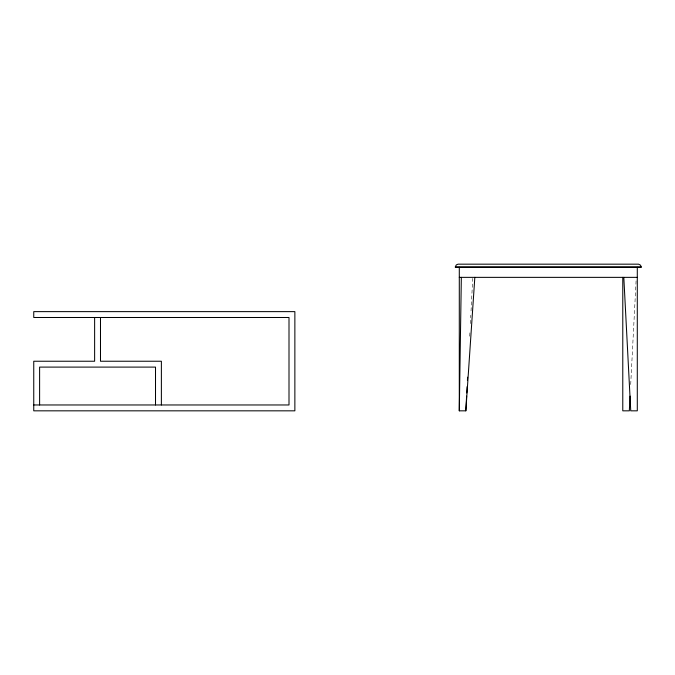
<?xml version="1.0" encoding="UTF-8"?>
<svg xmlns="http://www.w3.org/2000/svg" width="675" height="675" viewBox="0 0 675 675"><rect width="100%" height="100%" fill="white"/><g stroke="black" fill="none" stroke-linecap="round" stroke-linejoin="round"><path stroke-width="0.51" stroke-dasharray="3.38 2.53" d="M469.716 336.218L469.994 330.961M470.374 323.603L470.812 315.2M471.032 310.989L472.728 278.412M630.695 384.556L636.213 278.412"/><path stroke-width="1.01" d="M474.829 277.358L465.834 410.83L459.295 410.83L461.337 277.358M465.834 410.83L466.602 396.115M466.763 392.968L467.092 386.657M467.421 380.354L467.589 377.198M630.087 396.115L629.328 410.83L622.78 410.83L622.78 277.358M455.338 266.903L456.292 264.921L458.03 264.17L638.55 264.17L640.558 265.199L641.25 267.342L455.338 267.342L455.338 266.903L641.25 266.903M459.295 277.358L637.293 277.358M33.75 404.966L289.001 404.966L289.001 317.495L33.75 317.495L33.75 311.631L294.865 311.631L294.865 410.83L33.75 410.83L33.75 361.235L94.627 361.235L94.627 317.495M623.81 277.358L630.745 410.83L637.293 410.83L637.293 267.342M459.295 267.342L459.295 410.83M161.376 404.966L161.376 361.235L100.491 361.235L100.491 317.495M155.512 404.966L155.512 367.099L39.614 367.099L39.614 404.966"/></g></svg>
